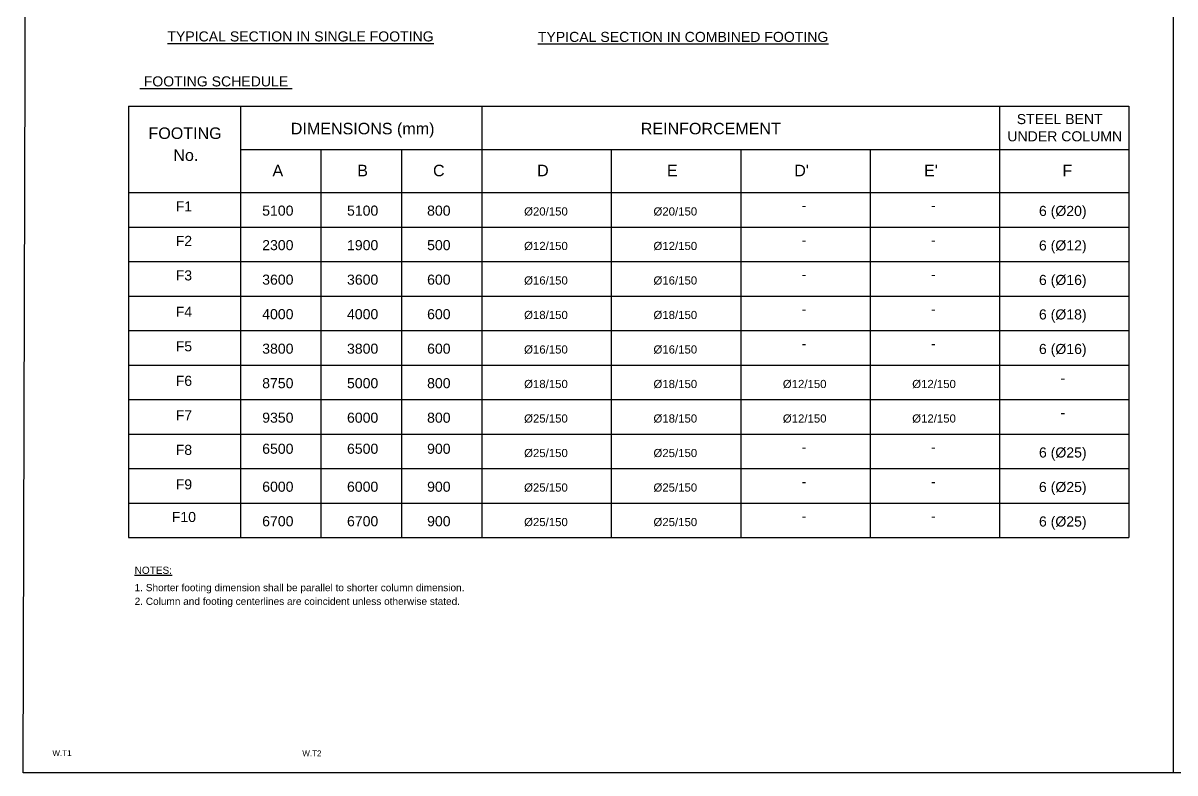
# Model space of a CAD drawing. Header units: metres. Extents: x -55 to 193, y -43 to 92.
# Drawn here: x 90.28 to 130.35, y 11.43 to 37.5 of the extents above; entities that cross this region are included whole.
import ezdxf
from ezdxf.enums import TextEntityAlignment as Align

# ---------------------------------------------------------------- set-up
doc = ezdxf.new("R2010")
doc.units = ezdxf.units.M
doc.header["$MEASUREMENT"] = 0
for name, color, linetype in [('S-CONCRETE PLANS', 4, 'Continuous'), ('S-SCHEDULE', 20, 'Continuous'), ('S-TEXT SUB TITLE', 2, 'Continuous'), ('S-TEXT- BEAMS', 7, 'Continuous'), ('S-Text-Foundations', 7, 'Continuous'), ('S-Text-General', 7, 'Continuous')]:
    doc.layers.add(name, color=color, linetype=linetype)
doc.styles.add('ARIAL', font='arial.ttf')
doc.styles.add('Tahoma', font='arial.ttf')

msp = doc.modelspace()

# ---------------------------------------------------------------- linework, layer by layer
at = {"layer": 'S-CONCRETE PLANS'}
msp.add_line((130.289, 64.6, 26.423), (130.289, 11.425, 26.423), dxfattribs=at)
at = {"layer": 'S-CONCRETE PLANS', "elevation": 26.423}
msp.add_lwpolyline([(90.431, 64.525), (171.925, 64.675), (171.925, 11.425), (90.281, 11.425)], close=True, dxfattribs=at)
at = {"layer": 'S-SCHEDULE'}
for p, q in [((93.944, 34.607), (128.744, 34.607)), ((93.944, 34.607), (93.944, 19.607)), ((97.844, 34.607), (97.844, 19.607)), ((106.244, 34.607), (106.244, 19.607)), ((124.244, 34.607), (124.244, 19.607)), ((128.744, 34.607), (128.744, 19.607)), ((97.844, 33.107), (128.744, 33.107)), ((100.644, 33.107), (100.644, 19.607)), ((103.444, 33.107), (103.444, 19.607)), ((110.744, 33.107), (110.744, 19.607)), ((115.244, 33.107), (115.244, 19.607)), ((119.744, 33.107), (119.744, 19.607)), ((93.944, 31.607), (128.744, 31.607)), ((93.944, 30.407), (128.744, 30.407)), ((93.944, 29.207), (128.744, 29.207)), ((93.944, 28.007), (128.744, 28.007)), ((93.944, 26.807), (128.744, 26.807)), ((93.944, 25.607), (128.744, 25.607)), ((93.944, 24.407), (128.744, 24.407)), ((93.944, 23.207), (128.744, 23.207)), ((93.944, 22.007), (128.744, 22.007)), ((93.944, 20.807), (128.744, 20.807)), ((93.944, 19.607), (128.744, 19.607))]:
    msp.add_line(p, q, dxfattribs=at)

# ---------------------------------------------------------------- texts
at = {"layer": 'S-TEXT SUB TITLE', "style": 'Tahoma'}
for s, p in [('%%UTYPICAL SECTION IN SINGLE FOOTING', (95.302, 36.862)), ('%%UTYPICAL SECTION IN COMBINED FOOTING', (108.189, 36.845))]:
    msp.add_text(s, height=0.35, dxfattribs=at).set_placement(p)
msp.add_text('%%U FOOTING SCHEDULE ', height=0.35, dxfattribs=at).set_placement((96.992, 35.298), align=Align.CENTER)
at = {"layer": 'S-TEXT- BEAMS', "ltscale": 0.05, "style": 'ARIAL'}
for s, p in [('W.T1', (91.303, 12.117)), ('W.T2', (99.996, 12.109))]:
    msp.add_text(s, height=0.2, dxfattribs=at).set_placement(p, align=Align.MIDDLE_LEFT)
at = {"layer": 'S-Text-Foundations', "style": 'Tahoma'}
for s, height, p in [('STEEL BENT', 0.35, (126.341, 33.988)), ('FOOTING', 0.4, (95.917, 33.471)), ('DIMENSIONS (mm)', 0.4, (102.094, 33.632)), ('REINFORCEMENT', 0.4, (114.205, 33.632)), ('UNDER COLUMN', 0.35, (126.516, 33.389)), ('No.', 0.4, (95.944, 32.707)), ('A', 0.4, (99.144, 32.174)), ('B', 0.4, (102.094, 32.174)), ('C', 0.4, (104.744, 32.174)), ('D', 0.4, (108.363, 32.174)), ('E', 0.4, (112.863, 32.174)), ("D'", 0.4, (117.363, 32.174)), ("E'", 0.4, (121.863, 32.174)), ('F', 0.4, (126.604, 32.174)), ('F1', 0.35, (95.877, 30.951)), ('5100', 0.35, (99.144, 30.804)), ('5100', 0.35, (102.094, 30.804)), ('800', 0.35, (104.744, 30.804)), ('-', 0.35, (117.448, 30.985)), ('-', 0.35, (121.948, 30.985)), ('6 (%%C20)', 0.35, (126.448, 30.794)), ('F2', 0.35, (95.877, 29.751)), ('2300', 0.35, (99.144, 29.604)), ('1900', 0.35, (102.094, 29.604)), ('500', 0.35, (104.744, 29.604)), ('-', 0.35, (117.448, 29.785)), ('-', 0.35, (121.948, 29.785)), ('6 (%%C12)', 0.35, (126.448, 29.594)), ('F3', 0.35, (95.877, 28.551)), ('3600', 0.35, (99.144, 28.404)), ('3600', 0.35, (102.094, 28.404)), ('600', 0.35, (104.744, 28.404)), ('-', 0.35, (117.448, 28.585)), ('-', 0.35, (121.948, 28.585)), ('6 (%%C16)', 0.35, (126.448, 28.394)), ('F4', 0.35, (95.877, 27.286)), ('4000', 0.35, (99.144, 27.204)), ('4000', 0.35, (102.094, 27.204)), ('600', 0.35, (104.744, 27.204)), ('-', 0.35, (117.448, 27.385)), ('-', 0.35, (121.948, 27.385)), ('6 (%%C18)', 0.35, (126.448, 27.194)), ('F5', 0.35, (95.877, 26.086)), ('3800', 0.35, (99.144, 26.004)), ('3800', 0.35, (102.094, 26.004)), ('600', 0.35, (104.744, 26.004)), ('-', 0.35, (117.448, 26.185)), ('-', 0.35, (121.948, 26.185)), ('6 (%%C16)', 0.35, (126.448, 25.994)), ('F6', 0.35, (95.877, 24.886)), ('8750', 0.35, (99.144, 24.804)), ('5000', 0.35, (102.094, 24.804)), ('800', 0.35, (104.744, 24.804)), ('-', 0.35, (126.448, 24.985)), ('F7', 0.35, (95.877, 23.686)), ('9350', 0.35, (99.144, 23.604)), ('6000', 0.35, (102.094, 23.604)), ('800', 0.35, (104.744, 23.604)), ('-', 0.35, (126.448, 23.785)), ('F8', 0.35, (95.877, 22.486)), ('6500', 0.35, (99.144, 22.524)), ('6500', 0.35, (102.094, 22.524)), ('900', 0.35, (104.744, 22.524)), ('-', 0.35, (117.448, 22.585)), ('-', 0.35, (121.948, 22.585)), ('6 (%%C25)', 0.35, (126.448, 22.394)), ('F9', 0.35, (95.877, 21.286)), ('6000', 0.35, (99.144, 21.204)), ('6000', 0.35, (102.094, 21.204)), ('900', 0.35, (104.744, 21.204)), ('-', 0.35, (117.448, 21.385)), ('-', 0.35, (121.948, 21.385)), ('6 (%%C25)', 0.35, (126.448, 21.194)), ('F10', 0.35, (95.877, 20.151)), ('6700', 0.35, (99.144, 20.004)), ('6700', 0.35, (102.094, 20.004)), ('900', 0.35, (104.744, 20.004)), ('-', 0.35, (117.448, 20.185)), ('-', 0.35, (121.948, 20.185)), ('6 (%%C25)', 0.35, (126.448, 19.994))]:
    msp.add_text(s, height=height, dxfattribs=at).set_placement(p, align=Align.CENTER)
at = {"layer": 'S-Text-General', "style": 'ARIAL'}
for s, height, p in [('%%C20/150', 0.2835, (108.47, 30.953)), ('%%C20/150', 0.2835, (112.97, 30.953)), ('%%C12/150', 0.2835, (108.47, 29.753)), ('%%C12/150', 0.2835, (112.97, 29.753)), ('%%C16/150', 0.2835, (108.47, 28.553)), ('%%C16/150', 0.2835, (112.97, 28.553)), ('%%C18/150', 0.2835, (108.47, 27.353)), ('%%C18/150', 0.2835, (112.97, 27.353)), ('%%C16/150', 0.2835, (108.47, 26.153)), ('%%C16/150', 0.2835, (112.97, 26.153)), ('%%C18/150', 0.2835, (108.47, 24.953)), ('%%C18/150', 0.2835, (112.97, 24.953)), ('%%C12/150', 0.2835, (117.47, 24.953)), ('%%C12/150', 0.2835, (121.97, 24.953)), ('%%C25/150', 0.2835, (108.47, 23.753)), ('%%C18/150', 0.2835, (112.97, 23.753)), ('%%C12/150', 0.2835, (117.47, 23.753)), ('%%C12/150', 0.2835, (121.97, 23.753)), ('%%C25/150', 0.2835, (108.47, 22.553)), ('%%C25/150', 0.2835, (112.97, 22.553)), ('%%C25/150', 0.2835, (108.47, 21.353)), ('%%C25/150', 0.2835, (112.97, 21.353)), ('%%C25/150', 0.2835, (108.47, 20.153)), ('%%C25/150', 0.2835, (112.97, 20.153)), ('1. Shorter footing dimension shall be parallel to shorter column dimension.', 0.25, (99.899, 17.84)), ('2. Column and footing centerlines are coincident unless otherwise stated.', 0.25, (99.822, 17.364))]:
    msp.add_text(s, height=height, dxfattribs=at).set_placement(p, align=Align.MIDDLE)
msp.add_text('%%UNOTES:', height=0.25, dxfattribs=at).set_placement((94.163, 18.349))

doc.saveas('drawing.dxf')
